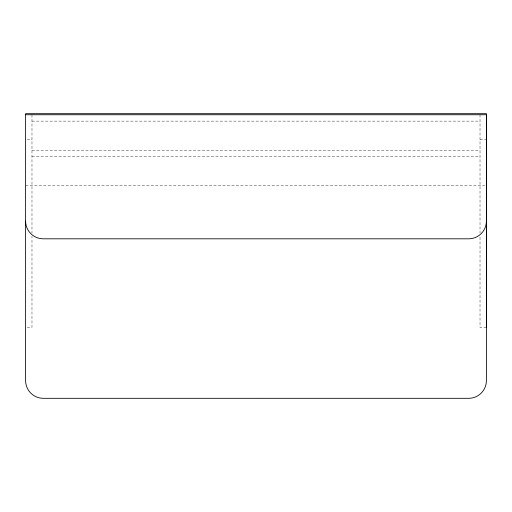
<?xml version="1.0" encoding="UTF-8"?>
<svg xmlns="http://www.w3.org/2000/svg" width="512" height="512" viewBox="0 0 512 512"><rect width="100%" height="100%" fill="white"/><g stroke="black" fill="none" stroke-linecap="round" stroke-linejoin="round"><path stroke-width="0.38" stroke-dasharray="2.56 1.92" d="M31.981 121.126L480.019 121.126M27.194 139.558L31.981 139.558M480.019 139.558L486.4 139.558M31.981 150.195L480.019 150.195M31.981 156.576L480.019 156.576M25.6 185.638L484.806 185.638M27.194 327.424L31.981 327.424L31.981 236.275M486.4 327.424L480.019 327.424L480.019 236.275M480.019 114.746L480.019 233.094M31.981 114.746L31.981 233.094"/><path stroke-width="0.77" d="M25.6 114.746L486.4 114.746L486.394 380.134A17.722 17.722 0 0 1 469.133 398.31L43.264 398.317A17.722 17.722 0 0 1 25.6 380.531L25.6 113.683L486.4 113.683L486.4 327.424M25.6 221.088A17.722 17.722 0 0 0 43.322 238.81L468.678 238.81A17.722 17.722 0 0 0 486.4 221.088"/></g></svg>
